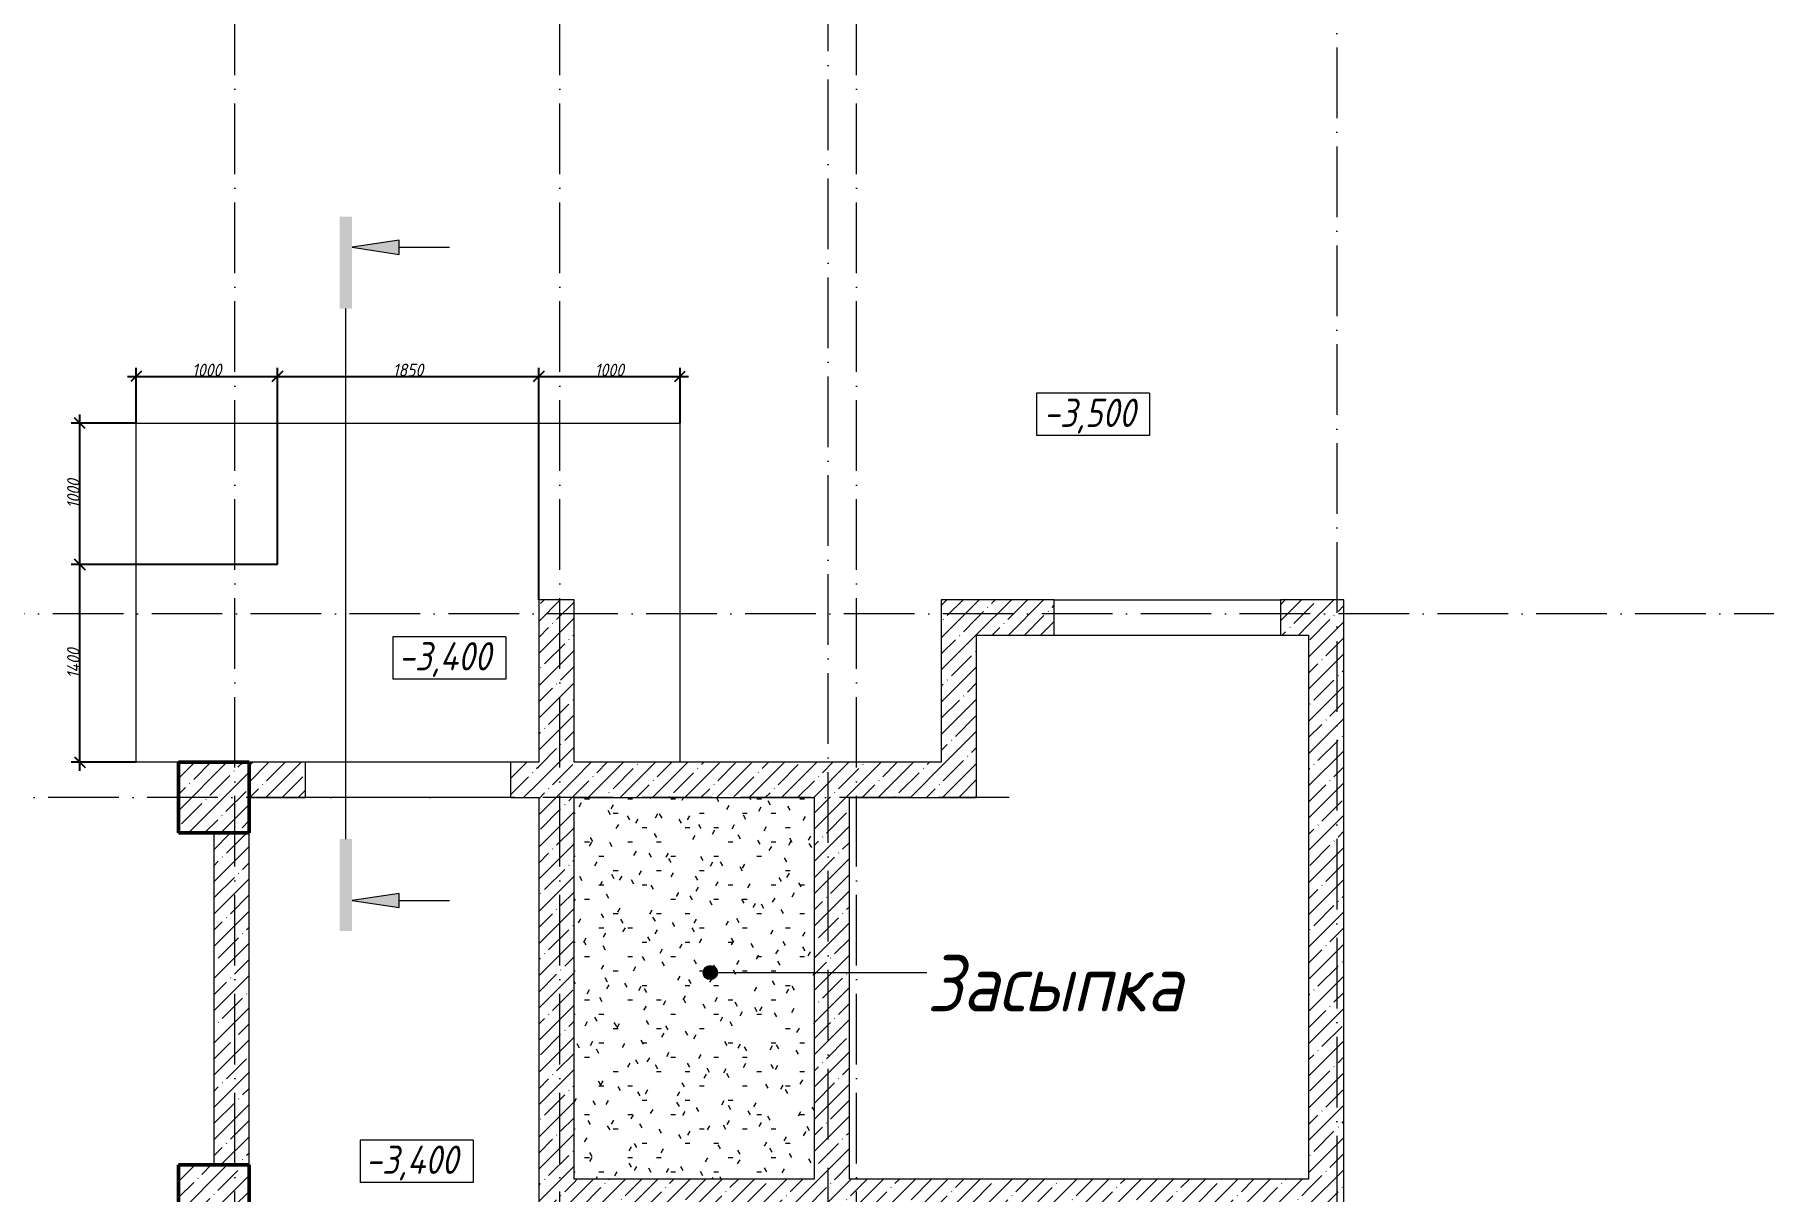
# Model space of a CAD drawing. Header units: millimetres. Extents: x -356862 to 418287, y 0 to 839748.
# Drawn here: x -346720 to -334482, y 518010 to 526197 of the extents above; entities that cross this region are included whole.
import ezdxf

# ---------------------------------------------------------------- set-up
doc = ezdxf.new("R2010")
doc.units = ezdxf.units.MM
doc.linetypes.add('50_200_ШТРИХ_1Т_ш5_п1_п1_', pattern=[700, 500, -100, 0, -100])
for name, color, linetype, lineweight in [('A-____-____-DIMS', 7, 'Continuous', 9), ('A-____-NOTE-TEXT', 7, 'Continuous', 9), ('A-____-NOTE-TEXT-1', 7, 'Continuous', 5), ('A-DETL-GENF-OTLN-2', 7, 'Continuous', 5), ('A-DOOR-____-OTLN', 7, 'Continuous', 9), ('A-FLOR-____-OTLN', 7, 'Continuous', 9), ('A-FLOR-____-PATT-1', 7, 'Continuous', 9), ('A-WALL-____-MCUT-1', 7, 'Continuous', 9), ('A-WALL-____-PATT-1', 7, 'Continuous', 9), ('G-____-____-DIMS', 7, 'Continuous', 9), ('G-____-____-TEXT', 7, 'Continuous', 9), ('S-COLS-____-MCUT', 7, 'Continuous', 50), ('S-COLS-____-OTLN', 7, 'Continuous', 9), ('S-GRID-____-OTLN-1', 7, '50_200_ШТРИХ_1Т_ш5_п1_п1_', 9)]:
    doc.layers.add(name, color=color, linetype=linetype, lineweight=lineweight)
doc.layers.add('A-DETL-GENF-OTLN-3', color=9, linetype='Continuous', lineweight=9, true_color=0x808080)
doc.layers.add('A-DOOR-____-OTLN-1', color=7, linetype='Continuous', lineweight=9, true_color=0xffffff)
doc.styles.add('ISOCPEUR_I', font='isocpeui.ttf', dxfattribs={"width": 0.9, "height": 2.5})
doc.styles.add('ISOCPEUR_I_2', font='isocpeui.ttf', dxfattribs={"width": 0.85, "height": 2.3})
doc.styles.add('ISOCPEUR_I_7', font='isocpeui.ttf', dxfattribs={"width": 0.9, "height": 90})
doc.dimstyles.new('ISO-1_8_0_9К_СРЕДНИЙ_Кладочные', dxfattribs={"dimscale": 304.8, "dimtxt": 89.638306, "dimasz": 0.246063, "dimexe": 0.19685, "dimexo": 0, "dimgap": 0, "dimtad": 1, "dimdec": 3, "dimrnd": 0.001, "dimdsep": 46, "dimtxsty": 'ISOCPEUR_I_7', "dimblk1": 'OBLIQUE', "dimblk2": 'OBLIQUE', "dimsah": 1, "dimcen": 0.09, "dimdle": 0.19685, "dimazin": 0, "dimtfac": 1, "dimtdec": 4, "dimtix": 1, "dimtmove": 2, "dimatfit": 3, "dimfxl": 1, "dimtvp": 1, "dimtolj": 1, "dimtzin": 0, "dimarcsym": 2})
pattern_1 = [(45, (-350751.34, 459015.94), (-114.04925, 114.04925), []), (45, (-350637.3, 459015.94), (-114.04925, 114.04925), [201.612, -40.322, 3.353, -36.97])]

# ---------------------------------------------------------------- blocks, each defined once
blk = doc.blocks.new('BSC_Колонна _Прямоугольная - 500х500-V21-АР1_Кладочный план подвала в осях 1-64_Ю-ЯЯ')
at = {"layer": 'S-COLS-____-OTLN'}
h = blk.add_hatch(dxfattribs=at)
h.set_pattern_fill('FP_27', color=256, style=0, pattern_type=2)
h.set_pattern_definition([(45, (-5300, -61781.04), (-114.04925, 114.04925), []), (45, (-5185.95, -61781.04), (-114.04925, 114.04925), [201.613, -40.323, 3.353, -36.97])])
h.paths.add_polyline_path([(-250, -250), (250, -250), (250, 250), (-250, 250)], flags=0)
at = {"layer": 'S-COLS-____-MCUT'}
for p, q in [((250, 250), (-250, 250)), ((-250, 250), (-250, -250)), ((250, -250), (250, 250)), ((-250, -250), (250, -250))]:
    blk.add_line(p, q, dxfattribs=at)
blk = doc.blocks.new('BSC_Колонна _Прямоугольная - 500х500-V51-АР1_Кладочный план подвала в осях 1-64_Ю-ЯЯ')
at = {"layer": 'S-COLS-____-OTLN'}
h = blk.add_hatch(dxfattribs=at)
h.set_pattern_fill('FP_64', color=256, style=0, pattern_type=2)
h.set_pattern_definition([(45, (-5300, -58931.04), (-114.04925, 114.04925), []), (45, (-5185.95, -58931.04), (-114.04925, 114.04925), [201.613, -40.323, 3.353, -36.97])])
h.paths.add_polyline_path([(-250, -250), (250, -250), (250, 250), (-250, 250)], flags=0)
at = {"layer": 'S-COLS-____-MCUT'}
for p, q in [((250, 250), (-250, 250)), ((-250, 250), (-250, -250)), ((250, -250), (250, 250)), ((-250, -250), (250, -250))]:
    blk.add_line(p, q, dxfattribs=at)
blk = doc.blocks.new('Проем_Дверь_Прямоугольный - 1600х2200h_проемы без заполнения-26839830-АР1_Кладочный план подвала в осях 1-64_Ю-ЯЯ')
at = {"layer": 'A-DOOR-____-OTLN-1'}
for p, q in [((800, 125), (-800, 125)), ((800, -125), (-800, -125))]:
    blk.add_line(p, q, dxfattribs=at)
blk = doc.blocks.new('DET_L_Имитация разреза_ISO2-5 - Вправо-27489996-АР1_Кладочный план подвала в осях 1-64_Ю-ЯЯ')
at = {"layer": 'A-DETL-GENF-OTLN-3'}
blk.add_line((143, 0), (3897, 0), dxfattribs=at)
blk = doc.blocks.new('Высотные отметки - 9_5х3_5_h_-17668430-АР1_Кладочный план подвала в осях 1-64_Ю-ЯЯ')
at = {"layer": 'G-____-____-DIMS'}
for p, q in [((-4, 3), (-4, 0)), ((4, 3), (-4, 3)), ((4, 3), (4, 0)), ((4, 0), (-4, 0))]:
    blk.add_line(p, q, dxfattribs=at)
blk = doc.blocks.new('_Oblique')
at = {"color": 0, "linetype": 'ByBlock', "lineweight": -2}
blk.add_line((-0.5, -0.5), (0.5, 0.5), dxfattribs=at)
blk = doc.blocks.new('*D8424')
at = {"layer": 'A-____-____-DIMS', "color": 0, "lineweight": -2, "transparency": 16777216}
for p, q in [((-346400, 520987), (-346400, 522507)), ((-345001, 522447), (-346460, 522447)), ((-346001, 521047), (-346460, 521047))]:
    blk.add_line(p, q, dxfattribs=at)
at = {"layer": 'Defpoints', "color": 0, "transparency": 16777216}
for p in [(-346400, 522447), (-345001, 522447), (-346001, 521047)]:
    blk.add_point(p, dxfattribs=at)
at = {"layer": 'A-____-____-DIMS', "color": 0, "lineweight": -2, "transparency": 16777216, "xscale": 75, "yscale": 75, "zscale": 75}
for p, rotation in [((-346400, 522447), 90), ((-346400, 521047), 270)]:
    blk.add_blockref('_Oblique', p, dxfattribs=dict(at, rotation=rotation))
at = {"layer": 'A-____-____-DIMS', "color": 0, "transparency": 16777216, "insert": (-346445, 521747), "char_height": 90, "width": 521.28, "attachment_point": 5, "rotation": 90, "style": 'ISOCPEUR_I_7'}
blk.add_mtext('\\A1;1400', dxfattribs=at)
blk = doc.blocks.new('*D8425')
at = {"layer": 'A-____-____-DIMS', "color": 0, "lineweight": -2, "transparency": 16777216}
for p, q in [((-346001, 523447), (-346460, 523447)), ((-346400, 522387), (-346400, 523507)), ((-345001, 522447), (-346460, 522447))]:
    blk.add_line(p, q, dxfattribs=at)
at = {"layer": 'Defpoints', "color": 0, "transparency": 16777216}
for p in [(-346400, 523447), (-346001, 523447), (-345001, 522447)]:
    blk.add_point(p, dxfattribs=at)
at = {"layer": 'A-____-____-DIMS', "color": 0, "lineweight": -2, "transparency": 16777216, "xscale": 75, "yscale": 75, "zscale": 75}
for p, rotation in [((-346400, 523447), 90), ((-346400, 522447), 270)]:
    blk.add_blockref('_Oblique', p, dxfattribs=dict(at, rotation=rotation))
at = {"layer": 'A-____-____-DIMS', "color": 0, "transparency": 16777216, "insert": (-346445, 522947), "char_height": 90, "width": 504.73, "attachment_point": 5, "rotation": 90, "style": 'ISOCPEUR_I_7'}
blk.add_mtext('\\A1;1000', dxfattribs=at)
blk = doc.blocks.new('*D8426')
at = {"layer": 'A-____-____-DIMS', "color": 0, "lineweight": -2, "transparency": 16777216}
for p, q in [((-346001, 523447), (-346001, 523838)), ((-345001, 522447), (-345001, 523838)), ((-346061, 523778), (-344941, 523778))]:
    blk.add_line(p, q, dxfattribs=at)
at = {"layer": 'Defpoints', "color": 0, "transparency": 16777216}
for p in [(-345001, 523778), (-346001, 523447), (-345001, 522447)]:
    blk.add_point(p, dxfattribs=at)
at = {"layer": 'A-____-____-DIMS', "color": 0, "lineweight": -2, "transparency": 16777216, "xscale": 75, "yscale": 75, "zscale": 75, "rotation": 180}
blk.add_blockref('_Oblique', (-346001, 523778), dxfattribs=at)
at = {"layer": 'A-____-____-DIMS', "color": 0, "lineweight": -2, "transparency": 16777216, "xscale": 75, "yscale": 75, "zscale": 75}
blk.add_blockref('_Oblique', (-345001, 523778), dxfattribs=at)
at = {"layer": 'A-____-____-DIMS', "color": 0, "transparency": 16777216, "insert": (-345501, 523823), "char_height": 90, "width": 504.73, "attachment_point": 5, "style": 'ISOCPEUR_I_7'}
blk.add_mtext('\\A1;1000', dxfattribs=at)
blk = doc.blocks.new('*D8427')
at = {"layer": 'A-____-____-DIMS', "color": 0, "lineweight": -2, "transparency": 16777216}
for p, q in [((-345001, 522447), (-345001, 523838)), ((-343151, 522197), (-343151, 523838)), ((-345061, 523778), (-343091, 523778))]:
    blk.add_line(p, q, dxfattribs=at)
at = {"layer": 'Defpoints', "color": 0, "transparency": 16777216}
for p in [(-343151, 523778), (-345001, 522447), (-343151, 522197)]:
    blk.add_point(p, dxfattribs=at)
at = {"layer": 'A-____-____-DIMS', "color": 0, "lineweight": -2, "transparency": 16777216, "xscale": 75, "yscale": 75, "zscale": 75, "rotation": 180}
blk.add_blockref('_Oblique', (-345001, 523778), dxfattribs=at)
at = {"layer": 'A-____-____-DIMS', "color": 0, "lineweight": -2, "transparency": 16777216, "xscale": 75, "yscale": 75, "zscale": 75}
blk.add_blockref('_Oblique', (-343151, 523778), dxfattribs=at)
at = {"layer": 'A-____-____-DIMS', "color": 0, "transparency": 16777216, "insert": (-344076, 523823), "char_height": 90, "width": 504.73, "attachment_point": 5, "style": 'ISOCPEUR_I_7'}
blk.add_mtext('\\A1;1850', dxfattribs=at)
blk = doc.blocks.new('*D8428')
at = {"layer": 'A-____-____-DIMS', "color": 0, "lineweight": -2, "transparency": 16777216}
for p, q in [((-343151, 522197), (-343151, 523838)), ((-342151, 523447), (-342151, 523838)), ((-343211, 523778), (-342091, 523778))]:
    blk.add_line(p, q, dxfattribs=at)
at = {"layer": 'Defpoints', "color": 0, "transparency": 16777216}
for p in [(-342151, 523778), (-342151, 523447), (-343151, 522197)]:
    blk.add_point(p, dxfattribs=at)
at = {"layer": 'A-____-____-DIMS', "color": 0, "lineweight": -2, "transparency": 16777216, "xscale": 75, "yscale": 75, "zscale": 75, "rotation": 180}
blk.add_blockref('_Oblique', (-343151, 523778), dxfattribs=at)
at = {"layer": 'A-____-____-DIMS', "color": 0, "lineweight": -2, "transparency": 16777216, "xscale": 75, "yscale": 75, "zscale": 75}
blk.add_blockref('_Oblique', (-342151, 523778), dxfattribs=at)
at = {"layer": 'A-____-____-DIMS', "color": 0, "transparency": 16777216, "insert": (-342651, 523823), "char_height": 90, "width": 504.73, "attachment_point": 5, "style": 'ISOCPEUR_I_7'}
blk.add_mtext('\\A1;1000', dxfattribs=at)

msp = doc.modelspace()

# ---------------------------------------------------------------- hatches: boundary and pattern name
at = {"layer": 'A-____-NOTE-TEXT-1'}
for points in [[(-344472.5476, 524257.0816), (-344472.5476, 524907.0816), (-344559.2842, 524907.0816), (-344559.2842, 524257.0816)], [(-344138.9062, 524641.2335), (-344138.9062, 524741.2335), (-344472.5476, 524691.2335)], [(-344472.5476, 519853.2689), (-344472.5476, 520503.2689), (-344559.2842, 520503.2689), (-344559.2842, 519853.2689)], [(-344138.9062, 520019.1169), (-344138.9062, 520119.1169), (-344472.5476, 520069.1169)]]:
    msp.add_hatch(color=256, dxfattribs=at).paths.add_polyline_path(points, flags=0)
at = {"layer": 'A-FLOR-____-PATT-1'}
h = msp.add_hatch(dxfattribs=at)
h.set_pattern_fill('FP_200', color=256, style=0, pattern_type=2)
h.set_pattern_definition([(0, (-350751.34, 459015.94), (406.4, 101.6), [33.528, -271.272, 33.528, -271.272, -1625.6]), (0, (-350751.34, 459015.94), (406.4, 101.6), [-609.6, 33.528, -576.072, 33.528, -271.272, -711.2]), (0, (-350751.34, 459015.94), (406.4, 101.6), [-1524, 33.528, -169.672, 33.528, -474.472]), (120, (-350598.94, 459066.74), (-291.18818, 301.15272), [33.528, -271.272, 33.528, -271.272, -1625.6]), (120, (-350598.94, 459066.74), (-291.18818, 301.15272), [-609.6, 33.528, -576.072, 33.528, -271.272, -711.2]), (120, (-350598.94, 459066.74), (-291.18818, 301.15272), [-1524, 33.528, -169.672, 33.528, -474.472]), (240, (-350548.14, 459269.94), (-115.21182, -402.75272), [33.528, -271.272, 33.528, -271.272, -1625.6]), (240, (-350548.14, 459269.94), (-115.21182, -402.75272), [-609.6, 33.528, -576.072, 33.528, -271.272, -711.2]), (240, (-350548.14, 459269.94), (-115.21182, -402.75272), [-1524, 33.528, -169.672, 33.528, -474.472])])
h.paths.add_polyline_path([(-342901.3432, 518096.983), (-341201.3432, 518096.983), (-341201.3432, 520796.983), (-342901.3432, 520796.983), (-342901.3432, 519469.1464)], flags=0)
at = {"layer": 'A-WALL-____-PATT-1'}
h = msp.add_hatch(dxfattribs=at)
h.set_pattern_fill('FP_1', color=256, style=0, pattern_type=2)
h.set_pattern_definition(pattern_1)
h.paths.add_polyline_path([(-343151.3432, 517846.983), (-342901.3432, 517846.983), (-342901.3432, 522196.983), (-343151.3432, 522196.983), (-343151.3432, 519469.1464)], flags=0)
h = msp.add_hatch(dxfattribs=at)
h.set_pattern_fill('FP_1', color=256, style=0, pattern_type=2)
h.set_pattern_definition(pattern_1)
h.paths.add_polyline_path([(-340051.3432, 521046.983), (-340051.3432, 522196.983), (-340301.3432, 522196.983), (-340301.3432, 521046.983)], flags=0)
h = msp.add_hatch(dxfattribs=at)
h.set_pattern_fill('FP_1', color=256, style=0, pattern_type=2)
h.set_pattern_definition(pattern_1)
h.paths.add_polyline_path([(-337701.3432, 521946.983), (-337701.3432, 522196.983), (-337901.3432, 522196.983), (-337901.3432, 521946.983)], flags=0)
h.paths.add_polyline_path([(-339501.3432, 521946.983), (-339501.3432, 522196.983), (-340051.3432, 522196.983), (-340051.3432, 521946.983)], flags=0)
h = msp.add_hatch(dxfattribs=at)
h.set_pattern_fill('FP_1', color=256, style=0, pattern_type=2)
h.set_pattern_definition(pattern_1)
h.paths.add_polyline_path([(-337451.3432, 514696.983), (-337451.3432, 522196.983), (-337701.3432, 522196.983), (-337701.3432, 514696.983)], flags=0)
h = msp.add_hatch(dxfattribs=at)
h.set_pattern_fill('FP_1', color=256, style=0, pattern_type=2)
h.set_pattern_definition(pattern_1)
h.paths.add_polyline_path([(-343151.3432, 520796.983), (-343151.3432, 521046.983), (-343351.3432, 521046.983), (-343351.3432, 520796.983)], flags=0)
h.paths.add_polyline_path([(-345201.3432, 520796.983), (-344801.3432, 520796.983), (-344801.3432, 521046.983), (-345201.3432, 521046.983)], flags=0)
h = msp.add_hatch(dxfattribs=at)
h.set_pattern_fill('FP_1', color=256, style=0, pattern_type=2)
h.set_pattern_definition(pattern_1)
h.paths.add_polyline_path([(-341201.3432, 520796.983), (-340051.3432, 520796.983), (-340051.3432, 521046.983), (-342901.3432, 521046.983), (-342901.3432, 520796.983)], flags=0)
h = msp.add_hatch(dxfattribs=at)
h.set_pattern_fill('FP_1', color=256, style=0, pattern_type=2)
h.set_pattern_definition(pattern_1)
h.paths.add_polyline_path([(-341201.3432, 518096.983), (-340951.3432, 518096.983), (-340951.3432, 520796.983), (-341201.3432, 520796.983), (-341201.3432, 519469.1464)], flags=0)
h = msp.add_hatch(dxfattribs=at)
h.set_pattern_fill('FP_1', color=256, style=0, pattern_type=2)
h.set_pattern_definition(pattern_1)
h.paths.add_polyline_path([(-345451.3432, 518196.983), (-345201.3432, 518196.983), (-345201.3432, 520546.983), (-345451.3432, 520546.983)], flags=0)
h = msp.add_hatch(dxfattribs=at)
h.set_pattern_fill('FP_1', color=256, style=0, pattern_type=2)
h.set_pattern_definition(pattern_1)
h.paths.add_polyline_path([(-337701.3432, 517846.983), (-337701.3432, 518096.983), (-342901.3432, 518096.983), (-342901.3432, 517846.983), (-340160.6291, 517846.983)], flags=0)
at = {"layer": 'G-____-____-TEXT'}
h = msp.add_hatch(color=256, dxfattribs=at)
edge = h.paths.add_edge_path(flags=0)
edge.add_arc((-341936.4225, 519558.4361), 50, 0, 360)

# ---------------------------------------------------------------- linework, layer by layer
at = {"layer": 'A-____-NOTE-TEXT'}
for p, q in [((-344138.9062, 524741.2335), (-344472.5476, 524691.2335)), ((-344472.5476, 524691.2335), (-344138.9062, 524641.2335)), ((-344138.9062, 524641.2335), (-344138.9062, 524741.2335)), ((-344138.9062, 524691.2335), (-343782.6562, 524691.2335)), ((-344138.9062, 520119.1169), (-344472.5476, 520069.1169)), ((-344472.5476, 520069.1169), (-344138.9062, 520019.1169)), ((-344138.9062, 520019.1169), (-344138.9062, 520119.1169)), ((-344138.9062, 520069.1169), (-343782.6562, 520069.1169))]:
    msp.add_line(p, q, dxfattribs=at)
at = {"layer": 'A-FLOR-____-OTLN'}
for p, q in [((-346001.3432, 521046.983), (-346001.3432, 523446.983)), ((-346001.3432, 523446.983), (-342151.3432, 523446.983)), ((-342151.3432, 523446.983), (-342151.3432, 521046.983)), ((-345701.3432, 521046.983), (-346001.3432, 521046.983)), ((-343351.3432, 521046.983), (-344801.3432, 521046.983)), ((-343351.3432, 520796.983), (-344801.3432, 520796.983))]:
    msp.add_line(p, q, dxfattribs=at)
at = {"layer": 'A-WALL-____-MCUT-1'}
for p, q in [((-342901.3432, 522196.983), (-343151.3432, 522196.983)), ((-343151.3432, 522196.983), (-343151.3432, 521046.983)), ((-342901.3432, 521046.983), (-342901.3432, 522196.983)), ((-339501.3432, 522196.983), (-340301.3432, 522196.983)), ((-340301.3432, 522196.983), (-340301.3432, 521046.983)), ((-339501.3432, 521946.983), (-339501.3432, 522196.983)), ((-337901.3432, 522196.983), (-337901.3432, 521946.983)), ((-337451.3432, 522196.983), (-337901.3432, 522196.983)), ((-337451.3432, 514696.983), (-337451.3432, 522196.983)), ((-340051.3432, 521946.983), (-339501.3432, 521946.983)), ((-340051.3432, 520796.983), (-340051.3432, 521946.983)), ((-337901.3432, 521946.983), (-337701.3432, 521946.983)), ((-337701.3432, 521946.983), (-337701.3432, 518096.983)), ((-344801.3432, 521046.983), (-345201.3432, 521046.983)), ((-344801.3432, 520796.983), (-344801.3432, 521046.983)), ((-343151.3432, 521046.983), (-343351.3432, 521046.983)), ((-343351.3432, 521046.983), (-343351.3432, 520796.983)), ((-340301.3432, 521046.983), (-342901.3432, 521046.983)), ((-345201.3432, 520796.983), (-344801.3432, 520796.983)), ((-343351.3432, 520796.983), (-343151.3432, 520796.983)), ((-343151.3432, 520796.983), (-343151.3432, 517846.983)), ((-342901.3432, 518096.983), (-342901.3432, 520796.983)), ((-342901.3432, 520796.983), (-341201.3432, 520796.983)), ((-341201.3432, 520796.983), (-341201.3432, 518096.983)), ((-340951.3432, 518096.983), (-340951.3432, 520796.983)), ((-340951.3432, 520796.983), (-340051.3432, 520796.983)), ((-345451.3432, 520546.983), (-345451.3432, 518196.983)), ((-345201.3432, 518196.983), (-345201.3432, 520546.983)), ((-341201.3432, 518096.983), (-342901.3432, 518096.983)), ((-337701.3432, 518096.983), (-340951.3432, 518096.983))]:
    msp.add_line(p, q, dxfattribs=at)
at = {"layer": 'G-____-____-TEXT'}
msp.add_line((-341936.4225, 519558.4361), (-340403.6027, 519558.4361), dxfattribs=at)
msp.add_circle((-341936.4225, 519558.4361), 50, dxfattribs=at)
at = {"layer": 'S-GRID-____-OTLN-1'}
for p, q in [((-345301.3432, 511907.5288), (-345301.3432, 549908.7924)), ((-343001.3432, 511907.5288), (-343001.3432, 549908.7924)), ((-341101.3432, 512076.4858), (-341101.3432, 549908.7924)), ((-337501.3432, 549908.7924), (-337501.3432, 511907.5288)), ((-340901.3432, 511907.5288), (-340901.3432, 549683.8184)), ((-246676.9366, 522096.983), (-355420.1134, 522096.983)), ((-339821.9627, 520796.983), (-355420.1134, 520796.983))]:
    msp.add_line(p, q, dxfattribs=at)

# ---------------------------------------------------------------- block references
at = {"layer": 'A-DETL-GENF-OTLN-2', "rotation": 89.99999999999994}
msp.add_blockref('DET_L_Имитация разреза_ISO2-5 - Вправо-27489996-АР1_Кладочный план подвала в осях 1-64_Ю-ЯЯ', (-344515.9159, 520360.1752), dxfattribs=at)
at = {"layer": 'A-DOOR-____-OTLN', "rotation": 180}
msp.add_blockref('Проем_Дверь_Прямоугольный - 1600х2200h_проемы без заполнения-26839830-АР1_Кладочный план подвала в осях 1-64_Ю-ЯЯ', (-338701.3432, 522071.983), dxfattribs=at)
at = {"layer": 'G-____-____-DIMS', "xscale": 99.99999999999993, "yscale": 99.99999999999993, "zscale": 99.99999999999993}
for p in [(-339226.7583, 523358.8289), (-343782.8371, 521635.7547), (-344015.4255, 518072.7014)]:
    msp.add_blockref('Высотные отметки - 9_5х3_5_h_-17668430-АР1_Кладочный план подвала в осях 1-64_Ю-ЯЯ', p, dxfattribs=at)
at = {"layer": 'S-COLS-____-OTLN'}
for name, p in [('BSC_Колонна _Прямоугольная - 500х500-V21-АР1_Кладочный план подвала в осях 1-64_Ю-ЯЯ', (-345451.3432, 520796.983)), ('BSC_Колонна _Прямоугольная - 500х500-V51-АР1_Кладочный план подвала в осях 1-64_Ю-ЯЯ', (-345451.3432, 517946.983))]:
    msp.add_blockref(name, p, dxfattribs=at)

# ---------------------------------------------------------------- texts
at = {"layer": 'G-____-____-DIMS', "char_height": 200, "attachment_point": 1, "line_spacing_factor": 1.149209, "style": 'ISOCPEUR_I_2'}
for s, insert, width in [('-3,500', (-339577.3321, 523620.12), 841.377075), ('-3,400', (-344143.3703, 521897.0458), 865.279833), ('-3,400', (-344375.9588, 518333.9926), 865.279833)]:
    msp.add_mtext(s, dxfattribs=dict(at, insert=insert, width=width))
at = {"layer": 'G-____-____-TEXT', "insert": (-340403.6027, 519683.4361), "char_height": 400, "width": 1464.683063, "attachment_point": 1, "style": 'ISOCPEUR_I'}
msp.add_mtext('Засыпка', dxfattribs=at)

# ---------------------------------------------------------------- dimensions: what is measured, and where the dimension line sits
at = {"layer": 'A-____-____-DIMS'}
for base, p1, p2, override, picture, middle in [((-345001.3432, 523778.0412), (-346001.3432, 523446.983), (-345001.3432, 522446.983), {"dimtxt": 400, "dimpost": '<>', "dimfxl": 1414.213562}, '*D8426', (-345501.3432, 523823.0412)), ((-343151.3432, 523778.0412), (-345001.3432, 522446.983), (-343151.3432, 522196.983), {"dimtxt": 400, "dimpost": '<>', "dimfxl": 1866.81547}, '*D8427', (-344076.3432, 523823.0412)), ((-342151.3432, 523778.0412), (-343151.3432, 522196.983), (-342151.3432, 523446.983), {"dimtxt": 400, "dimpost": '<>', "dimfxl": 1600.781059}, '*D8428', (-342651.3432, 523823.0412))]:
    dim = msp.add_linear_dim(base=base, p1=p1, p2=p2, dimstyle='ISO-1_8_0_9К_СРЕДНИЙ_Кладочные', override=override, dxfattribs=at)
    dim.commit()
    dim.dimension.update_dxf_attribs({"geometry": picture, "text_midpoint": middle})
for base, p1, p2, override, picture, middle in [((-346400.4568, 523446.983), (-345001.3432, 522446.983), (-346001.3432, 523446.983), {"dimtxt": 400, "dimpost": '<>', "dimfxl": 1414.213562}, '*D8425', (-346445.4568, 522946.983)), ((-346400.4568, 522446.983), (-346001.3432, 521046.983), (-345001.3432, 522446.983), {"dimtxt": 400, "dimpost": '<>', "dimfxl": 1720.465053}, '*D8424', (-346445.4568, 521746.983))]:
    dim = msp.add_linear_dim(base=base, p1=p1, p2=p2, angle=90, dimstyle='ISO-1_8_0_9К_СРЕДНИЙ_Кладочные', override=override, dxfattribs=at)
    dim.commit()
    dim.dimension.update_dxf_attribs({"geometry": picture, "text_midpoint": middle})

doc.saveas('drawing.dxf')
